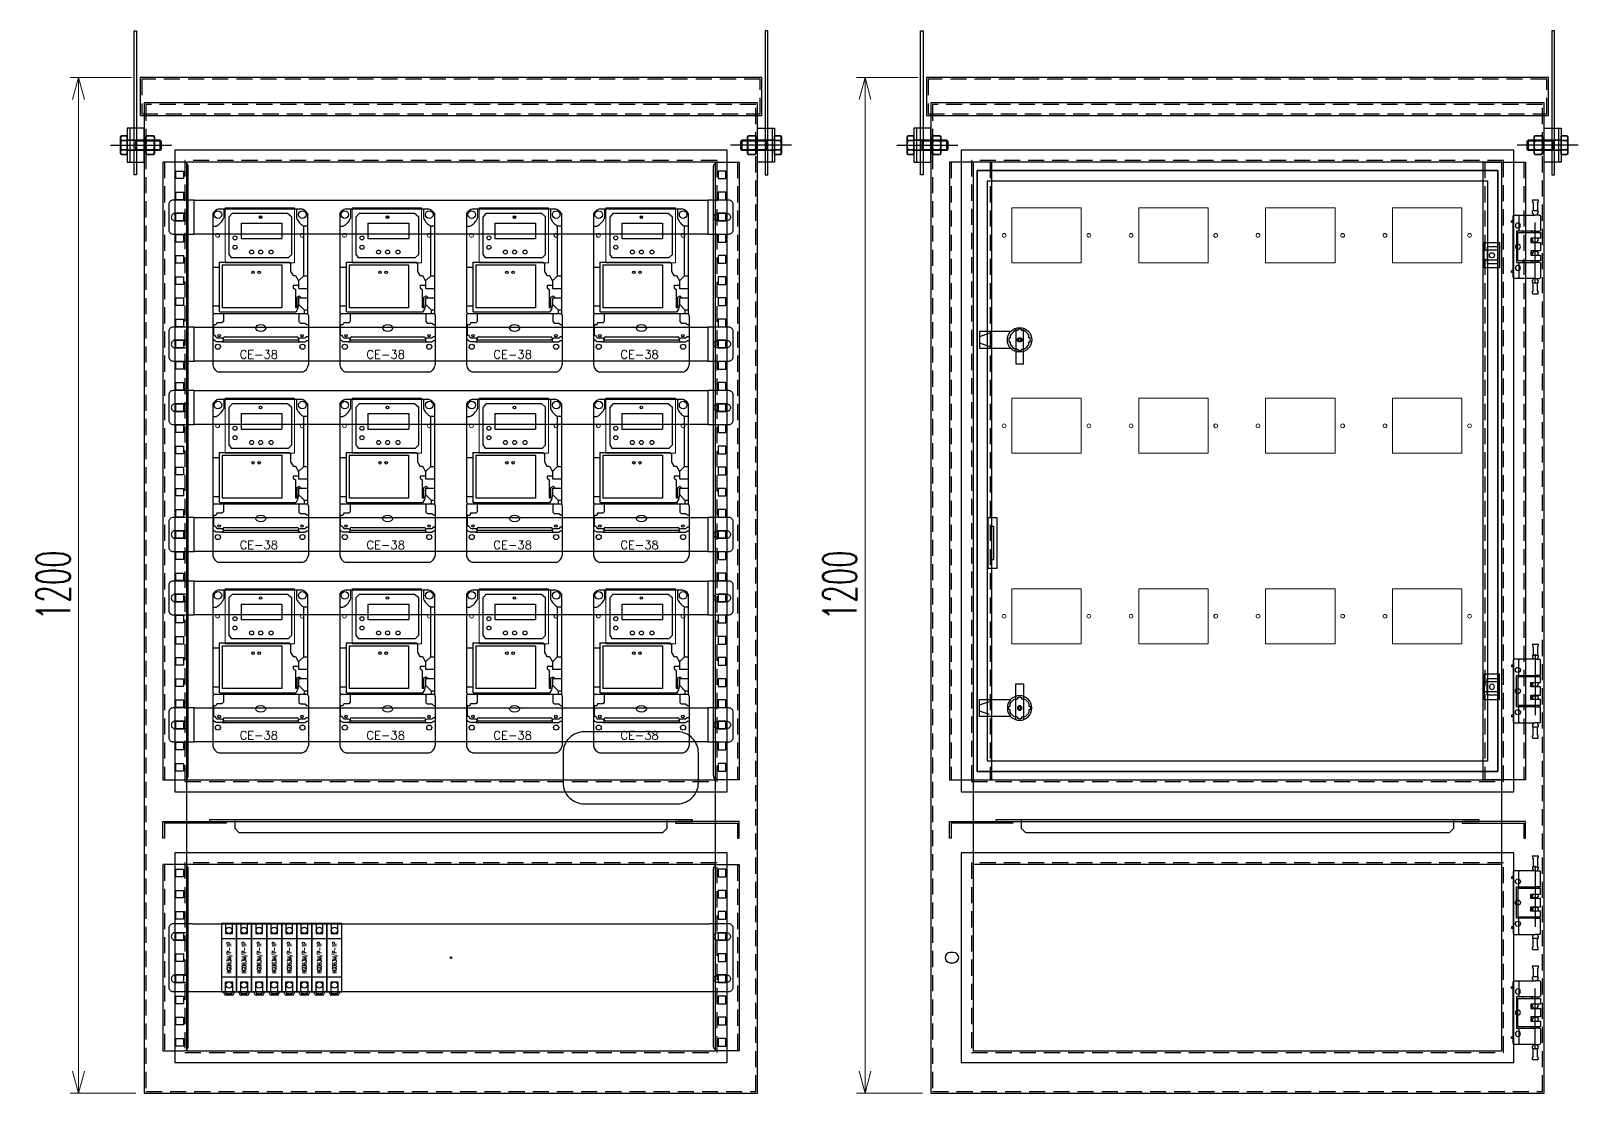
# Model space of a CAD drawing. Header units: millimetres. Extents: x -33730 to 17150, y -76829 to -27437.
# Drawn here: x -5943 to -4115, y -51451 to -50196 of the extents above; entities that cross this region are included whole.
import ezdxf
from ezdxf.enums import TextEntityAlignment as Align

# ---------------------------------------------------------------- set-up
doc = ezdxf.new("R2010")
doc.units = ezdxf.units.MM
doc.header["$LTSCALE"] = 3
for name, pattern in [('ACAD_ISO04W100', [30, 24, -3, 0, -3]), ('AXES2', [1.125, 0.75, -0.125, 0.125, -0.125]), ('HIDDEN', [9.525, 6.35, -3.175])]:
    doc.linetypes.add(name, pattern=pattern)
for name, color, linetype in [('@.HIDDEN', 8, 'HIDDEN'), ('@.VISIBLE', 7, 'Continuous'), ('AXE', 80, 'AXES2'), ('centerline', 6, 'ACAD_ISO04W100'), ('dim', 7, 'Continuous'), ('EQUIPMENT', 4, 'Continuous'), ('equipments', 2, 'Continuous')]:
    doc.layers.add(name, color=color, linetype=linetype)
for name, color, linetype, lineweight in [('FIN', 8, 'Continuous', 18), ('FORT', 2, 'Continuous', 35), ('Text', 7, 'Continuous', 13)]:
    doc.layers.add(name, color=color, linetype=linetype, lineweight=lineweight)
doc.styles.add('Ann_w01', font='romans.shx', dxfattribs={"width": 0.6, "bigfont": 'chineset.shx'})
doc.styles.add('BV CHI TIET', font='romans.shx', dxfattribs={"height": 10})
doc.dimstyles.new('Dim 01_SC20', dxfattribs={"dimscale": 20, "dimtxt": 2, "dimasz": 1.3, "dimexe": 0.5, "dimexo": 0.5, "dimgap": 0.5, "dimtad": 1, "dimdec": 1, "dimzin": 12, "dimdsep": 46, "dimtxsty": 'Ann_w01', "dimblk": 'OPEN30', "dimcen": 1.5, "dimclrd": 6, "dimclre": 6, "dimclrt": 3, "dimadec": 1, "dimazin": 3, "dimtm": 1e-09, "dimtfac": 1, "dimtdec": 1, "dimtix": 1, "dimtmove": 0, "dimatfit": 3, "dimldrblk": 'OPEN30', "dimfxl": 1, "dimtolj": 1, "dimlwd": 0, "dimlwe": 0, "dimarcsym": 0})

# ---------------------------------------------------------------- blocks, each defined once
blk = doc.blocks.new('HL011-1 Front')
at = {"layer": 'centerline'}
blk.add_line((20.5, 43.5), (20.5, -43.5), dxfattribs=at)
at = {"layer": 'EQUIPMENT', "color": 8}
for p, q in [((17, 55), (17, 53)), ((17.5, 55.5), (23.5, 55.5)), ((24, 55), (24, 53)), ((18, 52), (18, 42.5)), ((23, 52), (23, 42.5)), ((17, -55), (17, -53)), ((18, -52), (18, -42.5)), ((23, -52), (23, -42.5)), ((24, -55), (24, -53)), ((17.5, -55.5), (23.5, -55.5))]:
    blk.add_line(p, q, dxfattribs=at)
at = {"layer": 'EQUIPMENT'}
for p, q in [((1.5, 37.5), (-4.7, 37.5)), ((20.5, 37.5), (1.5, 37.5)), ((17, 42), (17, 40)), ((17.5, 42.5), (23.5, 42.5)), ((18, 39), (18, 37.5)), ((20.5, 37.5), (25.5, 37.5)), ((23, 39), (23, 37.5)), ((24, 42), (24, 40)), ((-7.7, 30.5), (-7.7, 28.5)), ((-5.7, 30.5), (-7.7, 30.5)), ((-5.7, 28.5), (-7.7, 28.5)), ((-5.7, 36.5), (-5.7, -36.5)), ((-1.9, -18.5), (-1.9, 18.5)), ((-1.9, 18.5), (0.4, 18.5)), ((0.4, 18.5), (20.5, 18.5)), ((1, 19.5), (1, 36.5)), ((5.6, 16.8), (5.6, 18.5)), ((15.9, 18.5), (15.9, 16.8)), ((17.5, 16.8), (17, 18.5)), ((25.5, 18.5), (20.5, 18.5)), ((23.5, 16.8), (24, 18.5)), ((26.5, 19.5), (26.5, 36.5)), ((15.9, 10), (15.9, 5)), ((17, 10), (17, 7.7)), ((18.4, 5.7), (17.1, 7.4)), ((22.2, 5.5), (18.8, 5.5)), ((22.6, 5.7), (23.9, 7.4)), ((24, 10), (24, 7.7)), ((5.6, -18.5), (5.6, -16.8)), ((15.9, -5), (15.9, -10)), ((15.9, -16.8), (15.9, -18.5)), ((17, -7.7), (17, -10)), ((17.5, -16.8), (17, -18.5)), ((18.4, -5.7), (17.1, -7.4)), ((18.8, -5.5), (22.2, -5.5)), ((22.6, -5.7), (23.9, -7.4)), ((23.5, -16.8), (24, -18.5)), ((24, -7.7), (24, -10)), ((-7.7, -28.5), (-7.7, -30.5)), ((-5.7, -28.5), (-7.7, -28.5)), ((-5.7, -30.5), (-7.7, -30.5)), ((0.4, -18.5), (-1.9, -18.5)), ((20.5, -18.5), (0.4, -18.5)), ((1, -36.5), (1, -19.5)), ((20.5, -18.5), (25.5, -18.5)), ((26.5, -36.5), (26.5, -19.5)), ((-4.7, -37.5), (1.5, -37.5)), ((1.5, -37.5), (20.5, -37.5)), ((17, -40), (17, -42)), ((23.5, -42.5), (17.5, -42.5)), ((18, -37.5), (18, -39)), ((25.5, -37.5), (20.5, -37.5)), ((23, -37.5), (23, -39)), ((24, -40), (24, -42))]:
    blk.add_line(p, q, dxfattribs=at)
at = {"layer": 'EQUIPMENT', "color": 8}
blk.add_lwpolyline([(26.5, 5), (15.2, 5), (15.2, 10), (26.5, 10), (26.5, 16.8), (-0.2, 16.8), (-0.2, -16.8), (26.5, -16.8), (26.5, -10), (15.2, -10), (15.2, -5), (26.5, -5)], close=True, dxfattribs=at)
for centre in [(0, 25), (0, 0), (0, -25)]:
    blk.add_circle(centre, 3, dxfattribs=at)
for centre, start, end in [((17.5, 55), 90, 180), ((23.5, 55), 0, 90), ((17.5, 53), 180, 270), ((17.5, 52), 0, 90), ((23.5, 52), 90, 180), ((23.5, 53), 270, 0), ((17.5, -53), 90, 180), ((17.5, -52), 270, 0), ((23.5, -52), 180, 270), ((23.5, -53), 0, 90), ((17.5, -55), 180, 270), ((23.5, -55), 270, 0)]:
    blk.add_arc(centre, 0.5, start, end, dxfattribs=at)
at = {"layer": 'EQUIPMENT'}
for centre, radius, start, end in [((-4.7, 36.5), 1, 90, 180), ((17.5, 42), 0.5, 90, 180), ((17.5, 40), 0.5, 180, 270), ((17.5, 39), 0.5, 0, 90), ((23.5, 39), 0.5, 90, 180), ((23.5, 42), 0.5, 0, 90), ((23.5, 40), 0.5, 270, 0), ((25.5, 36.5), 1, 0, 90), ((25.5, 19.5), 1, 270, 0), ((17.5, 7.7), 0.5, 180, 216.8699), ((18.8, 6), 0.5, 216.8699, 270), ((22.2, 6), 0.5, 270, 323.1301), ((23.5, 7.7), 0.5, 323.1301, 0), ((17.5, -7.7), 0.5, 143.1301, 180), ((18.8, -6), 0.5, 90, 143.1301), ((22.2, -6), 0.5, 36.8699, 90), ((23.5, -7.7), 0.5, 0, 36.8699), ((-4.7, -36.5), 1, 180, 270), ((25.5, -19.5), 1, 0, 90), ((25.5, -36.5), 1, 270, 0), ((17.5, -40), 0.5, 90, 180), ((17.5, -42), 0.5, 180, 270), ((17.5, -39), 0.5, 270, 0), ((23.5, -39), 0.5, 180, 270), ((23.5, -40), 0.5, 0, 90), ((23.5, -42), 0.5, 270, 0)]:
    blk.add_arc(centre, radius, start, end, dxfattribs=at)
for centre, start_param, end_param in [((1.5, 36.5), 3.141593, 4.712389), ((0.4, 19.5), 0, 1.570796), ((0.4, -19.5), 1.570796, 3.141593), ((1.5, -36.5), 4.712389, 6.283185)]:
    blk.add_ellipse(centre, major_axis=(0, -1), ratio=0.57735, start_param=start_param, end_param=end_param, dxfattribs=at)
blk = doc.blocks.new('_Open30')
at = {"color": 0, "linetype": 'ByBlock', "lineweight": -2}
for p, q in [((-1, 0.268), (0, 0)), ((0, 0), (-1, -0.268)), ((0, 0), (-1, 0))]:
    blk.add_line(p, q, dxfattribs=at)
blk = doc.blocks.new('*D1294')
at = {"layer": '@.VISIBLE', "color": 6, "lineweight": 0, "transparency": 16777216}
for p, q in [((-4894.7, -50250.9), (-4967.4, -50250.9)), ((-4957.4, -51424.9), (-4957.4, -50276.9)), ((-4889.7, -51450.9), (-4967.4, -51450.9))]:
    blk.add_line(p, q, dxfattribs=at)
at = {"layer": 'Defpoints', "color": 0, "transparency": 16777216}
for p in [(-4957.4, -50250.9), (-4884.7, -50250.9), (-4879.7, -51450.9)]:
    blk.add_point(p, dxfattribs=at)
at = {"layer": '@.VISIBLE', "color": 6, "lineweight": 0, "transparency": 16777216, "xscale": 26, "yscale": 26, "zscale": 26}
for p, rotation in [((-4957.4, -50250.9), 90), ((-4957.4, -51450.9), 270)]:
    blk.add_blockref('_Open30', p, dxfattribs=dict(at, rotation=rotation))
at = {"layer": '@.VISIBLE', "color": 3, "transparency": 16777216, "insert": (-4987.4, -50850.9), "char_height": 40, "attachment_point": 5, "rotation": 90, "style": 'Ann_w01'}
blk.add_mtext('\\A1;1200', dxfattribs=at)
blk = doc.blocks.new('HL003-2 Front')
at = {"layer": 'EQUIPMENT'}
for p, q in [((6.8, 6), (-9.2, 6)), ((6.8, -15), (6.8, 15)), ((6.8, -6), (-9.2, -6))]:
    blk.add_line(p, q, dxfattribs=at)
blk.add_lwpolyline([(-9.2, 15), (8.8, 15), (8.8, -15), (-9.2, -15)], close=True, dxfattribs=at)
at = {"layer": 'EQUIPMENT', "color": 8}
blk.add_lwpolyline([(6.8, 9.8), (-5.7, 9.8), (-5.7, -9.8), (6.8, -9.8)], dxfattribs=at)
at = {"layer": 'EQUIPMENT'}
blk.add_circle((0, 0), 3, dxfattribs=at)
blk = doc.blocks.new('*D1295')
at = {"layer": '@.VISIBLE', "color": 6, "lineweight": 0, "transparency": 16777216}
for p, q in [((-5824.4, -50250.9), (-5897, -50250.9)), ((-5887, -51424.9), (-5887, -50276.9)), ((-5819.4, -51450.9), (-5897, -51450.9))]:
    blk.add_line(p, q, dxfattribs=at)
at = {"layer": 'Defpoints', "color": 0, "transparency": 16777216}
for p in [(-5887, -50250.9), (-5814.4, -50250.9), (-5809.4, -51450.9)]:
    blk.add_point(p, dxfattribs=at)
at = {"layer": '@.VISIBLE', "color": 6, "lineweight": 0, "transparency": 16777216, "xscale": 26, "yscale": 26, "zscale": 26}
for p, rotation in [((-5887, -50250.9), 90), ((-5887, -51450.9), 270)]:
    blk.add_blockref('_Open30', p, dxfattribs=dict(at, rotation=rotation))
at = {"layer": '@.VISIBLE', "color": 3, "transparency": 16777216, "insert": (-5917, -50850.9), "char_height": 40, "attachment_point": 5, "rotation": 90, "style": 'Ann_w01'}
blk.add_mtext('\\A1;1200', dxfattribs=at)
blk = doc.blocks.new('*U1284')
at = {"layer": '@.VISIBLE', "color": 151}
blk.add_lwpolyline([(-4.5, 4.5), (4.5, 4.5), (4.5, -4.5), (-4.5, -4.5)], close=True, dxfattribs=at)
blk = doc.blocks.new('*U1283')
at = {"layer": '@.VISIBLE', "color": 0, "linetype": 'ByBlock', "lineweight": -2}
for p in [(0, 200), (0, 175), (0, 150), (0, 125), (0, 100), (0, 75), (0, 50), (0, 25), (0, 0)]:
    blk.add_blockref('*U1284', p, dxfattribs=at)
blk = doc.blocks.new('*U1286')
at = {"layer": '@.VISIBLE', "color": 151}
blk.add_lwpolyline([(-4.5, 4.5), (4.5, 4.5), (4.5, -4.5), (-4.5, -4.5)], close=True, dxfattribs=at)
blk = doc.blocks.new('*U1285')
at = {"layer": '@.VISIBLE', "color": 0, "linetype": 'ByBlock', "lineweight": -2}
for p in [(0, 700), (0, 675), (0, 650), (0, 625), (0, 600), (0, 575), (0, 550), (0, 525), (0, 500), (0, 475), (0, 450), (0, 425), (0, 400), (0, 375), (0, 350), (0, 325), (0, 300), (0, 275), (0, 250), (0, 225), (0, 200), (0, 175), (0, 150), (0, 125), (0, 100), (0, 75), (0, 50), (0, 25), (0, 0)]:
    blk.add_blockref('*U1286', p, dxfattribs=at)
blk = doc.blocks.new('*U1274')
at = {"layer": '@.VISIBLE', "color": 151}
blk.add_lwpolyline([(-4.5, 4.5), (4.5, 4.5), (4.5, -4.5), (-4.5, -4.5)], close=True, dxfattribs=at)
blk = doc.blocks.new('*U1287')
at = {"layer": '@.VISIBLE', "color": 0, "linetype": 'ByBlock', "lineweight": -2}
for p in [(0, 700), (0, 675), (0, 650), (0, 625), (0, 600), (0, 575), (0, 550), (0, 525), (0, 500), (0, 475), (0, 450), (0, 425), (0, 400), (0, 375), (0, 350), (0, 325), (0, 300), (0, 275), (0, 250), (0, 225), (0, 200), (0, 175), (0, 150), (0, 125), (0, 100), (0, 75), (0, 50), (0, 25), (0, 0)]:
    blk.add_blockref('*U1274', p, dxfattribs=at)
blk = doc.blocks.new('*U1276')
at = {"layer": '@.VISIBLE', "color": 151}
blk.add_lwpolyline([(-4.5, 4.5), (4.5, 4.5), (4.5, -4.5), (-4.5, -4.5)], close=True, dxfattribs=at)
blk = doc.blocks.new('*U1275')
at = {"layer": '@.VISIBLE', "color": 0, "linetype": 'ByBlock', "lineweight": -2}
for p in [(0, 200), (0, 175), (0, 150), (0, 125), (0, 100), (0, 75), (0, 50), (0, 25), (0, 0)]:
    blk.add_blockref('*U1276', p, dxfattribs=at)
blk = doc.blocks.new('MS406')
at = {"layer": 'EQUIPMENT'}
for points in [[(-10.5, 10), (-47.5, 10), (-47.5, -10), (-10.5, -10)], [(-35.5, 7.8), (-47.5, 3.7)], [(-4.5, 13.8), (-4.5, -28.5), (4.5, -28.5), (4.5, 13.8)], [(-0.8, 2.5), (-0.8, 0.8), (-2.5, 0.8)], [(0.8, 2.5), (0.8, 0.8), (2.5, 0.8)], [(-47.5, -3.7), (-35.5, -7.8)], [(-0.8, -2.5), (-0.8, -0.8), (-2.5, -0.8)], [(0.8, -2.5), (0.8, -0.8), (2.5, -0.8)]]:
    blk.add_lwpolyline(points, dxfattribs=at)
at = {"layer": 'EQUIPMENT', "color": 8}
blk.add_lwpolyline([(-11, 4.8), (-11, 2.2), (-12.5, 2.2, 0.088933), (-12.5, -2.3), (-11, -2.3), (-11, -4.8, 0.189345), (-4.8, -11), (-2.3, -11), (-2.3, -12.5, 0.088933), (2.2, -12.5), (2.2, -11), (4.8, -11, 0.189345), (11, -4.8), (11, -2.3), (12.5, -2.3, 0.088933), (12.5, 2.2), (11, 2.2), (11, 4.8, 0.189345), (4.8, 11), (2.2, 11), (2.2, 12.5, 0.088933), (-2.3, 12.5), (-2.3, 11), (-4.8, 11, 0.189345)], format="xyb", close=True, dxfattribs=at)
at = {"layer": 'EQUIPMENT'}
for radius in [14.5, 2.67]:
    blk.add_circle((0, 0), radius, dxfattribs=at)
blk = doc.blocks.new('H12-040')
at = {"layer": 'AXE'}
blk.add_line((0, 20), (0, -52.1), dxfattribs=at)
at = {"layer": 'FIN'}
for p, q in [((-4.9, -10), (-4.9, -40)), ((5, -10), (5, -40))]:
    blk.add_line(p, q, dxfattribs=at)
at = {"layer": 'FORT'}
for p, q in [((-11, 7.2), (-9.5, 8)), ((-11, 0), (-11, 7.2)), ((-11, 0), (11, 0)), ((9.5, 8), (-9.5, 8)), ((-6, 0), (-6, -38.9)), ((-5.5, 0), (-5.5, 7.2)), ((5.5, 0), (5.5, 7.2)), ((6, 0), (6, -38.9)), ((11, 7.2), (9.5, 8)), ((11, 0), (11, 7.2)), ((6, -10), (-6, -10)), ((6, -38.9), (-6, -38.9)), ((-4.9, -40), (-6, -38.9)), ((5, -40), (-4.9, -40)), ((6, -38.9), (5, -40))]:
    blk.add_line(p, q, dxfattribs=at)
for centre, radius, start, end in [((-8.2, 3.1), 4.86, 55.6159, 124.3841), ((0, -10.2), 18.2, 72.4121, 107.5879), ((8.2, 3.1), 4.86, 55.6159, 124.3841)]:
    blk.add_arc(centre, radius, start, end, dxfattribs=at)
blk = doc.blocks.new('HM12_COTE')
at = {"layer": 'FORT'}
for p, q in [((-11, 9.2), (-9.5, 10)), ((-11, 0.8), (-11, 9.2)), ((-9.5, 0), (-11, 0.8)), ((9.5, 10), (-9.5, 10)), ((-9.5, 0), (9.5, 0)), ((-5.5, 0.8), (-5.5, 9.2)), ((5.5, 0.8), (5.5, 9.2)), ((11, 9.2), (9.5, 10)), ((9.5, 0), (11, 0.8)), ((11, 0.8), (11, 9.2))]:
    blk.add_line(p, q, dxfattribs=at)
for centre, radius, start, end in [((-8.2, 5.1), 4.86, 55.6159, 124.3841), ((-8.2, 4.9), 4.86, 235.6159, 304.3841), ((0, -8.2), 18.2, 72.4121, 107.5879), ((0, 18.2), 18.2, 252.4121, 287.5879), ((8.2, 5.1), 4.86, 55.6159, 124.3841), ((8.2, 4.9), 4.86, 235.6159, 304.3841)]:
    blk.add_arc(centre, radius, start, end, dxfattribs=at)
blk = doc.blocks.new('CE-38 Front')
at = {"layer": 'equipments'}
for p, q in [((-56.5, 4.5), (-56.5, -112.1)), ((-48.8, 9.8), (47.8, 9.8)), ((-43.6, 9.8), (-43.6, -1.4)), ((-33.2, 4.6), (-37.4, 0)), ((-33.2, 4.6), (31.9, 4.6)), ((31.9, 4.6), (36.9, 0.4)), ((36.9, -44.1), (36.9, 0.4)), ((42.6, 9.8), (42.6, -1.4)), ((55.5, 4.5), (55.5, -113.8)), ((-56.5, -10.7), (-52.6, -10.7)), ((-37.4, 0), (-37.4, -44.1)), ((-23.1, -7.2), (25.1, -7.2)), ((-23.1, -7.2), (-23.1, -25.4)), ((25.1, -7.2), (25.1, -25.4)), ((55.5, -10.7), (51.1, -10.7)), ((51.1, -69.5), (51.1, -10.7)), ((-23.1, -25.4), (25.1, -25.4)), ((-49, -53.1), (33.7, -53.1)), ((-49, -53.1), (-49, -110.7)), ((-37.4, -44.1), (-34.7, -47.8)), ((-34.7, -47.8), (33.1, -47.8)), ((33.1, -47.8), (36.9, -44.1)), ((33.7, -53.1), (35.5, -55.2)), ((-49, -59.5), (-56.5, -59.5)), ((-45.4, -56.4), (-45.4, -107)), ((-45.4, -56.4), (25, -56.4)), ((25, -56.4), (25, -107)), ((35.5, -55.2), (35.5, -64.3)), ((35.5, -64.3), (38.4, -69.1)), ((38.4, -69.1), (41.4, -69.1)), ((41.4, -69.1), (45, -75.4)), ((45, -75.4), (51.1, -69.5)), ((51.1, -69.5), (55.5, -69.5)), ((45, -80.9), (38.7, -80.9)), ((38.7, -80.9), (38.7, -83.6)), ((38.7, -83.6), (41.1, -85.4)), ((41.1, -85.4), (41.1, -106.6)), ((45, -75.4), (45, -84.2)), ((45, -84.2), (55.5, -84.2)), ((-49, -105.3), (-56.5, -105.3)), ((25, -107), (-45.4, -107)), ((41.1, -106.6), (43.1, -106.6)), ((43.8, -108.7), (41.5, -112.4)), ((43.1, -94.5), (45.7, -93)), ((43.1, -106.6), (43.1, -94.5)), ((45, -102.9), (43.8, -108.7)), ((45, -95.3), (45, -102.9)), ((45, -95.3), (55.5, -95.3)), ((45, -102.9), (51.6, -109.6)), ((45.7, -93), (47.9, -95.3)), ((51.6, -109.6), (55.5, -109.6)), ((51.6, -109.6), (51.6, -113.8)), ((-55.2, -113.8), (-56.5, -112.1)), ((-55.2, -113.8), (-56.5, -115.3)), ((-56.5, -115.3), (-56.5, -174.7)), ((-52.7, -127.4), (-55.8, -127.4)), ((-55.8, -127.4), (-55.8, -139.6)), ((-55.2, -113.8), (55.5, -113.8)), ((-51.7, -124.9), (-52.7, -127.4)), ((-45.6, -124.9), (-51.7, -124.9)), ((-48, -112.4), (-49, -110.7)), ((41.5, -112.4), (-48, -112.4)), ((-44, -123.3), (-45.6, -124.9)), ((-44, -113.8), (-44, -123.3)), ((45.4, -113.8), (45.4, -123.5)), ((45.4, -123.5), (47, -125.1)), ((47, -125.1), (52.4, -125.1)), ((52.4, -125.1), (54.5, -126.9)), ((54.5, -126.9), (56.5, -126.9)), ((55.5, -113.8), (56.5, -116.6)), ((56.5, -116.6), (56.5, -174.7)), ((-54.6, -145.9), (-56.5, -144.1)), ((-55.8, -139.6), (-54.3, -139.6)), ((-52.3, -147.2), (-54.6, -145.9)), ((-45.5, -143.2), (-51.2, -143.2)), ((52.4, -143.2), (46.6, -143.2)), ((52.3, -147.2), (54.5, -145.7)), ((54, -141.5), (52.4, -143.2)), ((56.5, -141.5), (54, -141.5)), ((54.5, -145.7), (56.4, -145.6)), ((-45.5, -147.2), (-52.3, -147.2)), ((-45.5, -147.2), (46.3, -147.2)), ((46.3, -147.2), (52.3, -147.2)), ((49.2, -183.2), (-49.2, -183.2))]:
    blk.add_line(p, q, dxfattribs=at)
for points in [[(-42.3, -141.6), (43, -141.6)], [(43, -145.4), (-42.3, -145.4)]]:
    blk.add_lwpolyline(points, dxfattribs=at)
for centre, radius in [((-50.4, 3), 4.45), ((0, 0), 1.5), ((49.4, 3), 4.45), ((-30.2, -24.5), 2.36), ((-30.2, -35.6), 2.36), ((-10.6, -41.3), 2.36), ((0.2, -41.3), 2.36), ((12.5, -41.3), 2.36), ((-8.9, -65.2), 1.52), ((-1.6, -65.2), 1.52), ((-49, -140), 1.5), ((49, -140), 1.5), ((-50.4, -153.1), 3), ((49.4, -153.1), 3)]:
    blk.add_circle(centre, radius, dxfattribs=at)
for centre, radius, start, end in [((-46, -2.6), 12.7, 103.0793, 146.2096), ((45, -2.6), 12.7, 33.7904, 76.9207), ((-60.7, 6.1), 18.6, 295.6307, 336.3048), ((61.6, 7.4), 20.9, 204.8438, 239.76), ((-40.4, -130.4), 16.7, 213.451, 229.8612), ((-46, -145.2), 2.08, 283.1695, 75.2893), ((-42.3, -143.5), 1.93, 90, 270), ((43, -143.5), 1.93, 270, 90), ((46.6, -145.2), 2, 90, 270), ((-46.2, -173.2), 10.4, 188.2937, 252.8787), ((46.2, -173.2), 10.4, 287.1213, 351.7063)]:
    blk.add_arc(centre, radius, start, end, dxfattribs=at)
blk.add_ellipse((0.2, -131), major_axis=(5.85, 0), ratio=0.67411, dxfattribs=at)
at = {"layer": 'Text', "insert": (-24.8, -157.3), "char_height": 10, "attachment_point": 1, "style": 'BV CHI TIET'}
blk.add_mtext_dynamic_manual_height_columns('CE-38', width=55.474, gutter_width=50, heights=[0], dxfattribs=at)
blk = doc.blocks.new('A$C77b30689')
at = {"color": 6, "linetype": 'Continuous', "lineweight": 0}
blk.add_lwpolyline([(93.2, 65), (11.2, 65), (11.2, 0), (93.2, 0)], close=True, dxfattribs=at)
at = {"color": 6, "lineweight": 0}
for centre in [(2.2, 32.5), (102.2, 32.5)]:
    blk.add_circle(centre, 2.25, dxfattribs=at)
blk = doc.blocks.new('Oval 20x9')
at = {"layer": '@.VISIBLE', "color": 2}
blk.add_lwpolyline([(-5.5, -4.5), (5.5, -4.5, 0.414214), (10, 0), (10, 0, 0.414214), (5.5, 4.5), (-5.5, 4.5, 0.414214), (-10, 0), (-10, 0, 0.414214)], format="xyb", close=True, dxfattribs=at)
blk = doc.blocks.new('*U85')
at = {"layer": '@.VISIBLE'}
for points in [[(30, 20), (5, 20, 0.414214), (0, 15), (0, -15, 0.414214), (5, -20), (30, -20)], [(637, -20), (662, -20, 0.414214), (667, -15), (667, 15, 0.414214), (662, 20), (637, 20)]]:
    blk.add_lwpolyline(points, format="xyb", dxfattribs=at)
blk.add_lwpolyline([(30, 20), (637, 20), (637, -20), (30, -20)], close=True, dxfattribs=at)
blk.add_blockref('Oval 20x9', (13, 0), dxfattribs=at)
blk.add_blockref('Oval 20x9', (13, 0), dxfattribs=at)
at = {"layer": '@.VISIBLE', "xscale": -1}
blk.add_blockref('Oval 20x9', (654, 0), dxfattribs=at)
blk.add_blockref('Oval 20x9', (654, 0), dxfattribs=at)
blk = doc.blocks.new('*U89')
at = {"layer": '@.HIDDEN', "linetype": 'HIDDEN'}
for p, q in [((333.5, 1.5), (333.5, -1.5)), ((332, 0), (335, 0))]:
    blk.add_line(p, q, dxfattribs=at)
at = {"layer": '@.VISIBLE'}
for p, q in [((28, 40), (639, 40)), ((28, -40), (639, -40))]:
    blk.add_line(p, q, dxfattribs=at)
for points in [[(28, 40), (5, 40, 0.414214), (0, 35), (0, -35, 0.414214), (5, -40), (28, -40)], [(639, -40), (662, -40, 0.414214), (667, -35), (667, 35, 0.414214), (662, 40), (639, 40)]]:
    blk.add_lwpolyline(points, format="xyb", dxfattribs=at)
for p in [(13, 25), (13, -25)]:
    blk.add_blockref('Oval 20x9', p, dxfattribs=at)
at = {"layer": '@.VISIBLE', "xscale": -1}
for p in [(654, 25), (654, -25)]:
    blk.add_blockref('Oval 20x9', p, dxfattribs=at)
blk = doc.blocks.new('HGD63-F')
at = {"color": 2}
for p, q in [((2.1, 63), (19.9, 63)), ((2.1, 18), (19.9, 18)), ((5.4, -2), (5.4, 0)), ((16.6, 0), (16.6, -2)), ((7.3, -0.1), (7.3, -2)), ((7.3, -2), (10, -2)), ((14.6, -4), (7.4, -4)), ((12, -2), (14.7, -2)), ((14.7, -2), (14.7, -0.1))]:
    blk.add_line(p, q, dxfattribs=at)
blk.add_lwpolyline([(2.1, 81), (2.1, 0), (19.9, 0), (19.9, 81)], close=True, dxfattribs=at)
at = {"color": 1}
for points in [[(7, 81), (7, 69), (15, 69), (15, 81)], [(7, 0), (7, 12), (15, 12), (15, 0)]]:
    blk.add_lwpolyline(points, dxfattribs=at)
at = {"color": 2}
for centre in [(11, 72.9), (11, 8.1)]:
    blk.add_circle(centre, 3.7, dxfattribs=at)
for centre, radius, start, end in [((7.4, -2), 2, 180, 270), ((11, -0.9), 1.5, 227.1666, 312.8334), ((14.6, -2), 2, 270, 0)]:
    blk.add_arc(centre, radius, start, end, dxfattribs=at)
at = {"color": 151, "style": 'Ann_w01', "width": 0.6}
blk.add_text('HGD63M/P-1P', height=5, rotation=90, dxfattribs=at).set_placement((11, 40.5), align=Align.MIDDLE_CENTER)
blk = doc.blocks.new('*U100')
at = {"layer": '@.VISIBLE', "color": 4}
blk.add_lwpolyline([(0, 0), (615, 0), (615, 710), (0, 710)], close=True, dxfattribs=at)

msp = doc.modelspace()

# ---------------------------------------------------------------- linework, layer by layer
at = {"layer": '@.VISIBLE'}
for p, q in [((-5826.37, -50310.91), (-5826.37, -50350.91)), ((-5067.37, -50310.91), (-5067.37, -50350.91)), ((-4896.75, -50310.91), (-4896.75, -50350.91)), ((-4137.75, -50310.91), (-4137.75, -50350.91))]:
    msp.add_line(p, q, dxfattribs=at)
at = {"layer": '@.VISIBLE', "color": 151, "linetype": 'HIDDEN'}
for p, q in [((-5785.37, -50350.91), (-5785.37, -51080.91)), ((-5108.37, -50350.91), (-5108.37, -51080.91)), ((-5785.37, -51180.91), (-5785.37, -51400.91)), ((-5108.37, -51180.91), (-5108.37, -51400.91))]:
    msp.add_line(p, q, dxfattribs=at)
at = {"layer": '@.VISIBLE', "color": 2, "linetype": 'HIDDEN'}
for p, q in [((-4855.75, -50350.91), (-4855.75, -51080.91)), ((-4809.75, -50350.91), (-4809.75, -51080.91)), ((-4224.75, -50350.91), (-4224.75, -51080.91)), ((-4178.75, -50350.91), (-4178.75, -51080.91))]:
    msp.add_line(p, q, dxfattribs=at)
at = {"layer": '@.VISIBLE', "color": 3}
for points in [[(-5818.37, -50365.91), (-5821.37, -50365.91), (-5821.37, -50195.91), (-5818.37, -50195.91)], [(-5075.37, -50365.91), (-5072.37, -50365.91), (-5072.37, -50195.91), (-5075.37, -50195.91)], [(-4888.75, -50365.91), (-4891.75, -50365.91), (-4891.75, -50195.91), (-4888.75, -50195.91)], [(-4145.75, -50365.91), (-4142.75, -50365.91), (-4142.75, -50195.91), (-4145.75, -50195.91)], [(-5732.37, -51129.91), (-5161.37, -51129.91), (-5161.37, -51127.91), (-5732.37, -51127.91)], [(-4802.75, -51129.91), (-4231.75, -51129.91), (-4231.75, -51127.91), (-4802.75, -51127.91)]]:
    msp.add_lwpolyline(points, close=True, dxfattribs=at)
at = {"layer": '@.VISIBLE', "color": 1}
for points in [[(-5814.37, -50295.91), (-5079.37, -50295.91), (-5079.37, -50250.91), (-5814.37, -50250.91)], [(-4884.75, -50295.91), (-4149.75, -50295.91), (-4149.75, -50250.91), (-4884.75, -50250.91)], [(-4807.75, -50780.91), (-4805.75, -50780.91), (-4805.75, -50820.91), (-4807.75, -50820.91)]]:
    msp.add_lwpolyline(points, close=True, dxfattribs=at)
at = {"layer": '@.VISIBLE', "color": 1, "linetype": 'HIDDEN'}
for points in [[(-5812.37, -50293.91), (-5081.37, -50293.91), (-5081.37, -50252.91), (-5812.37, -50252.91)], [(-4882.75, -50293.91), (-4151.75, -50293.91), (-4151.75, -50252.91), (-4882.75, -50252.91)]]:
    msp.add_lwpolyline(points, close=True, dxfattribs=at)
at = {"layer": '@.VISIBLE'}
for points in [[(-5809.37, -51450.91), (-5084.37, -51450.91), (-5084.37, -50280.91), (-5809.37, -50280.91)], [(-4879.75, -51450.91), (-4154.75, -51450.91), (-4154.75, -50280.91), (-4879.75, -50280.91)], [(-5809.37, -50310.91), (-5829.37, -50310.91), (-5829.37, -50350.91), (-5809.37, -50350.91)], [(-5084.37, -50310.91), (-5064.37, -50310.91), (-5064.37, -50350.91), (-5084.37, -50350.91)], [(-4879.75, -50310.91), (-4899.75, -50310.91), (-4899.75, -50350.91), (-4879.75, -50350.91)], [(-4154.75, -50310.91), (-4134.75, -50310.91), (-4134.75, -50350.91), (-4154.75, -50350.91)], [(-5120.37, -51094.91), (-5120.37, -50336.91), (-5773.37, -50336.91), (-5773.37, -51094.91)], [(-4190.75, -51094.91), (-4190.75, -50336.91), (-4843.75, -50336.91), (-4843.75, -51094.91)], [(-5134.37, -51080.91), (-5134.37, -50350.91), (-5759.37, -50350.91), (-5759.37, -51080.91)], [(-4204.75, -51080.91), (-4204.75, -50350.91), (-4829.75, -50350.91), (-4829.75, -51080.91)], [(-5773.37, -51166.91), (-5773.37, -51414.91), (-5120.37, -51414.91), (-5120.37, -51166.91)], [(-4843.75, -51166.91), (-4843.75, -51414.91), (-4190.75, -51414.91), (-4190.75, -51166.91)], [(-5759.37, -51180.91), (-5759.37, -51400.91), (-5134.37, -51400.91), (-5134.37, -51180.91)], [(-4829.75, -51180.91), (-4829.75, -51400.91), (-4204.75, -51400.91), (-4204.75, -51180.91)]]:
    msp.add_lwpolyline(points, close=True, dxfattribs=at)
at = {"layer": '@.VISIBLE', "linetype": 'HIDDEN'}
for points in [[(-5807.37, -51448.91), (-5086.37, -51448.91), (-5086.37, -50282.91), (-5807.37, -50282.91)], [(-4877.75, -51448.91), (-4156.75, -51448.91), (-4156.75, -50282.91), (-4877.75, -50282.91)], [(-5132.37, -51082.91), (-5132.37, -50348.91), (-5761.37, -50348.91), (-5761.37, -51082.91)], [(-4202.75, -51082.91), (-4202.75, -50348.91), (-4831.75, -50348.91), (-4831.75, -51082.91)], [(-5761.37, -51178.91), (-5761.37, -51402.91), (-5132.37, -51402.91), (-5132.37, -51178.91)], [(-4831.75, -51178.91), (-4831.75, -51402.91), (-4202.75, -51402.91), (-4202.75, -51178.91)]]:
    msp.add_lwpolyline(points, close=True, dxfattribs=at)
at = {"layer": '@.VISIBLE', "color": 151}
for points in [[(-5762.37, -50350.91), (-5787.37, -50350.91), (-5787.37, -51080.91), (-5762.37, -51080.91, 0.4142136), (-5757.37, -51075.91), (-5757.37, -50355.91, 0.4142136)], [(-5131.37, -50350.91), (-5106.37, -50350.91), (-5106.37, -51080.91), (-5131.37, -51080.91, -0.4142136), (-5136.37, -51075.91), (-5136.37, -50355.91, -0.4142136)], [(-5762.37, -51180.91), (-5787.37, -51180.91), (-5787.37, -51400.91), (-5762.37, -51400.91, 0.4142136), (-5757.37, -51395.91), (-5757.37, -51185.91, 0.4142136)], [(-5131.37, -51180.91), (-5106.37, -51180.91), (-5106.37, -51400.91), (-5131.37, -51400.91, -0.4142136), (-5136.37, -51395.91), (-5136.37, -51185.91, -0.4142136)]]:
    msp.add_lwpolyline(points, format="xyb", close=True, dxfattribs=at)
at = {"layer": '@.VISIBLE', "color": 2}
for points in [[(-4807.75, -50350.91), (-4857.75, -50350.91), (-4857.75, -51080.91), (-4807.75, -51080.91)], [(-4226.75, -50350.91), (-4176.75, -50350.91), (-4176.75, -51080.91), (-4226.75, -51080.91)]]:
    msp.add_lwpolyline(points, close=True, dxfattribs=at)
at = {"layer": '@.VISIBLE', "color": 4}
for points in [[(-4824.75, -50360.91), (-4209.75, -50360.91), (-4209.75, -51070.91), (-4824.75, -51070.91)], [(-4812.75, -50372.91), (-4221.75, -50372.91), (-4221.75, -51058.91), (-4812.75, -51058.91)], [(-4811.75, -50770.91), (-4801.75, -50770.91), (-4801.75, -50830.91), (-4811.75, -50830.91)]]:
    msp.add_lwpolyline(points, close=True, dxfattribs=at)
at = {"layer": '@.VISIBLE', "color": 2}
msp.add_lwpolyline([(-5179.37, -51024.09), (-5289.37, -51024.09, 0.4142136), (-5314.37, -51049.09), (-5314.37, -51084.09, 0.4142136), (-5289.37, -51109.09), (-5179.37, -51109.09, 0.4142136), (-5154.37, -51084.09), (-5154.37, -51049.09, 0.4142136)], format="xyb", close=True, dxfattribs=at)
at = {"layer": '@.VISIBLE'}
for points in [[(-5759.37, -51080.91), (-5759.37, -51180.91)], [(-5134.37, -51180.91), (-5134.37, -51080.91)], [(-4829.75, -51080.91), (-4829.75, -51180.91)], [(-4204.75, -51180.91), (-4204.75, -51080.91)]]:
    msp.add_lwpolyline(points, dxfattribs=at)
at = {"layer": '@.VISIBLE', "color": 6}
for points in [[(-5787.37, -51149.91), (-5787.37, -51129.91), (-5712.37, -51129.91), (-5712.37, -51131.91), (-5785.37, -51131.91), (-5785.37, -51149.91)], [(-5106.37, -51149.91), (-5106.37, -51129.91), (-5181.37, -51129.91), (-5181.37, -51131.91), (-5108.37, -51131.91), (-5108.37, -51149.91)], [(-4857.75, -51149.91), (-4857.75, -51129.91), (-4782.75, -51129.91), (-4782.75, -51131.91), (-4855.75, -51131.91), (-4855.75, -51149.91)], [(-4176.75, -51149.91), (-4176.75, -51129.91), (-4251.75, -51129.91), (-4251.75, -51131.91), (-4178.75, -51131.91), (-4178.75, -51149.91)]]:
    msp.add_lwpolyline(points, close=True, dxfattribs=at)
at = {"layer": '@.VISIBLE', "color": 3}
for points in [[(-5702.37, -51127.91), (-5702.37, -51137.91), (-5697.37, -51142.91), (-5196.37, -51142.91), (-5191.37, -51137.91), (-5191.37, -51127.91)], [(-4772.75, -51127.91), (-4772.75, -51137.91), (-4767.75, -51142.91), (-4266.75, -51142.91), (-4261.75, -51137.91), (-4261.75, -51127.91)]]:
    msp.add_lwpolyline(points, dxfattribs=at)
at = {"layer": '@.VISIBLE', "color": 4}
msp.add_lwpolyline([(-4856.75, -51296.91), (-4852.75, -51296.91, 1), (-4852.75, -51284.91), (-4856.75, -51284.91, 1)], format="xyb", close=True, dxfattribs=at)
at = {"layer": '@.VISIBLE'}
for centre in [(-5671.87, -50415.91), (-5521.87, -50415.91), (-5371.87, -50415.91), (-5221.87, -50415.91)]:
    msp.add_circle(centre, 1, dxfattribs=at)

# ---------------------------------------------------------------- block references
at = {"xscale": -1, "rotation": 90}
for name, p in [('H12-040', (-5829.37, -50330.91)), ('HM12_COTE', (-5797.37, -50330.8)), ('H12-040', (-4899.75, -50330.91)), ('HM12_COTE', (-4867.75, -50330.8))]:
    msp.add_blockref(name, p, dxfattribs=at)
at = {"rotation": 270}
for name, p in [('H12-040', (-5064.37, -50330.91)), ('HM12_COTE', (-5096.37, -50330.8)), ('H12-040', (-4134.75, -50330.91)), ('HM12_COTE', (-4166.75, -50330.8))]:
    msp.add_blockref(name, p, dxfattribs=at)
at = {"color": 3}
for p in [(-5724.83, -50470), (-5574.83, -50470), (-5424.83, -50470), (-5274.83, -50470), (-4795.21, -50470), (-4645.21, -50470), (-4495.21, -50470), (-4345.21, -50470), (-5724.83, -50695), (-5574.83, -50695), (-5424.83, -50695), (-5274.83, -50695), (-4795.21, -50695), (-4645.21, -50695), (-4495.21, -50695), (-4345.21, -50695), (-5724.83, -50920), (-5574.83, -50920), (-5424.83, -50920), (-5274.83, -50920), (-4795.21, -50920), (-4645.21, -50920), (-4495.21, -50920), (-4345.21, -50920)]:
    msp.add_blockref('A$C77b30689', p, dxfattribs=at)
at = {"layer": '@.VISIBLE'}
for name, p in [('*U1285', (-5767.37, -51065.91)), ('*U100', (-4824.75, -51070.91)), ('*U85', (-5780.37, -50415.91)), ('*U85', (-5780.37, -50565.91)), ('*U85', (-5780.37, -50640.91)), ('*U85', (-5780.37, -50790.91)), ('*U85', (-5780.37, -50865.91)), ('*U85', (-5780.37, -51015.91)), ('*U1283', (-5767.37, -51390.91)), ('*U89', (-5780.37, -51290.91)), ('HGD63-F', (-5720.15, -51331.41)), ('HGD63-F', (-5702.35, -51331.41)), ('HGD63-F', (-5684.55, -51331.41)), ('HGD63-F', (-5666.75, -51331.41)), ('HGD63-F', (-5648.95, -51331.41)), ('HGD63-F', (-5631.15, -51331.41)), ('HGD63-F', (-5613.35, -51331.41)), ('HGD63-F', (-5595.55, -51331.41))]:
    msp.add_blockref(name, p, dxfattribs=at)
at = {"layer": '@.VISIBLE', "xscale": -1}
for name, p in [('*U1287', (-5126.37, -51065.91)), ('*U1275', (-5126.37, -51390.91))]:
    msp.add_blockref(name, p, dxfattribs=at)
at = {"layer": 'dim'}
for p in [(-5671.87, -50415.91), (-5521.87, -50415.91), (-5371.87, -50415.91), (-5221.87, -50415.91), (-5671.87, -50640.91), (-5521.87, -50640.91), (-5371.87, -50640.91), (-5221.87, -50640.91), (-5671.87, -50865.91), (-5521.87, -50865.91), (-5371.87, -50865.91), (-5221.87, -50865.91)]:
    msp.add_blockref('CE-38 Front', p, dxfattribs=at)
at = {"layer": 'EQUIPMENT'}
msp.add_blockref('MS406', (-4774.75, -50560.91), dxfattribs=at)
at = {"layer": 'EQUIPMENT', "xscale": -1, "rotation": 180}
msp.add_blockref('MS406', (-4774.75, -50995.91), dxfattribs=at)
at = {"layer": 'equipments', "xscale": -1, "rotation": 180}
for name, p in [('HL011-1 Front', (-4185.75, -50450.91)), ('HL003-2 Front', (-4216.55, -50970.91)), ('HL011-1 Front', (-4185.75, -51355.91))]:
    msp.add_blockref(name, p, dxfattribs=at)
at = {"layer": 'equipments'}
for name, p in [('HL003-2 Front', (-4216.55, -50460.91)), ('HL011-1 Front', (-4185.75, -50975.91)), ('HL011-1 Front', (-4185.75, -51225.91))]:
    msp.add_blockref(name, p, dxfattribs=at)

# ---------------------------------------------------------------- dimensions: what is measured, and where the dimension line sits
at = {"layer": '@.VISIBLE'}
for base, p1, p2, picture, middle in [((-5887.02, -50250.91), (-5809.37, -51450.91), (-5814.37, -50250.91), '*D1295', (-5917.02, -50850.91)), ((-4957.4, -50250.91), (-4879.75, -51450.91), (-4884.75, -50250.91), '*D1294', (-4987.4, -50850.91))]:
    dim = msp.add_linear_dim(base=base, p1=p1, p2=p2, angle=90, dimstyle='Dim 01_SC20', dxfattribs=at)
    dim.commit()
    dim.dimension.update_dxf_attribs({"geometry": picture, "text_midpoint": middle})

doc.saveas('drawing.dxf')
